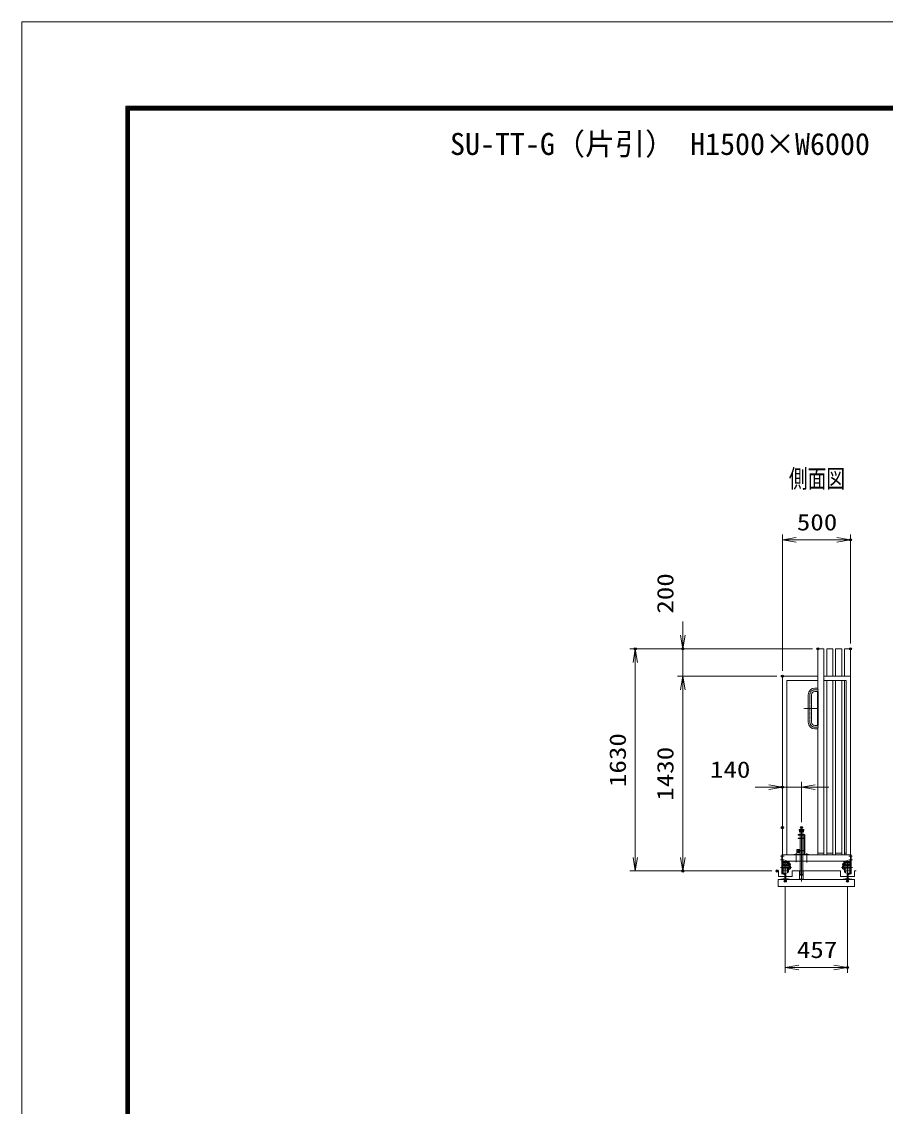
# Model space of a CAD drawing. Units: millimetres at full size. Extents: x -11880 to 11880, y -8400 to 8400.
# Drawn here: x -11880 to -5545, y 441 to 8400 of the extents above; entities that cross this region are included whole.
import ezdxf
from ezdxf.enums import TextEntityAlignment as Align

# ---------------------------------------------------------------- set-up
doc = ezdxf.new("R2010")
doc.units = ezdxf.units.MM
doc.header["$LTSCALE"] = 30
doc.header["$PDMODE"] = 32
doc.header["$PDSIZE"] = 15
for name, pattern in [('USER1', [10.7, 5, -2.5, 0.7, -2.5]), ('USER2', [2.7, 2, -0.7]), ('USER3', [9, 6, -0.75, 1.5, -0.75])]:
    doc.linetypes.add(name, pattern=pattern)
for name, color, linetype, lineweight in [('0-0_D-TTL', 7, 'Continuous', 18), ('0-1_外形線', 7, 'Continuous', 18), ('0-2_01', 4, 'Continuous', 18), ('0-3_軸線', 6, 'USER1', 18), ('0-4_隠れ線', 4, 'USER2', 18), ('0-5_輪郭線1', 14, 'Continuous', 30), ('0-8_寸法線', 3, 'Continuous', 18), ('0-9_0', 7, 'Continuous', 18)]:
    doc.layers.add(name, color=color, linetype=linetype, lineweight=lineweight)
for name, color, linetype in [('0-7_文字', 254, 'Continuous'), ('0-A_DEFPOINTS', 7, 'Continuous'), ('0-C_文字3', 254, 'Continuous')]:
    doc.layers.add(name, color=color, linetype=linetype)
doc.styles.add('ＭＳ ゴシック', font='')
doc.styles.get('ＭＳ ゴシック').set_extended_font_data('MS Gothic')

# ---------------------------------------------------------------- blocks, each defined once
blk = doc.blocks.new('4897456')
at = {"layer": '0-1_外形線'}
for p, q in [((-375, 3000), (-375, -3000)), ((375, 3000), (375, -3000)), ((1125, 4500), (1755, 4500)), ((1125, 3750), (1755, 3750)), ((1755, 4500), (1755, 3750)), ((1125, -3750), (1755, -3750)), ((1125, -4500), (1755, -4500)), ((1755, -3750), (1755, -4500))]:
    blk.add_line(p, q, dxfattribs=at)
for centre, radius, start, end in [((1125, 3000), 1500, 90, 180), ((1125, 3000), 750, 90, 180), ((1125, -3000), 1500, 180, 270), ((1125, -3000), 750, 180, 270)]:
    blk.add_arc(centre, radius, start, end, dxfattribs=at)
at = {"layer": '0-3_軸線', "linetype": 'USER3'}
for p, q in [((0, 3000), (0, -3000)), ((1125, 4125), (1912.5, 4125)), ((-1322.9, 0), (1755, 0)), ((1125, -4125), (1912.5, -4125))]:
    blk.add_line(p, q, dxfattribs=at)
for centre, start, end in [((1125, 3000), 90, 180), ((1125, -3000), 180, 270)]:
    blk.add_arc(centre, 1125, start, end, dxfattribs=at)
at = {"layer": '0-5_輪郭線1'}
blk.add_line((1755, 3750), (1755, -3750), dxfattribs=at)
blk = doc.blocks.new('_OPEN')
at = {"layer": '0-9_0'}
blk.add_line((0, 0), (-30, 0), dxfattribs=at)
blk.add_lwpolyline([(-30, 5), (0, 0), (-30, -5)], dxfattribs=at)

msp = doc.modelspace()

# ---------------------------------------------------------------- linework, layer by layer
at = {"layer": '0-0_D-TTL'}
for points in [[(-11880.5, -8400.08), (11879.5, -8400.08), (11879.5, 8399.92), (-11880.5, 8399.92)], [(-11116.79, 7779.35), (11115.78, 7779.35), (11115.78, -7777.79), (-11116.79, -7777.79)], [(-11109.72, 7772.28), (11108.71, 7772.28), (11108.71, -7770.72), (-11109.72, -7770.72)], [(-11102.65, 7765.21), (11101.64, 7765.21), (11101.64, -7763.65), (-11102.65, -7763.65)], [(-11095.58, 7758.13), (11094.57, 7758.13), (11094.57, -7756.58), (-11095.58, -7756.58)], [(-11088.5, 7751.06), (11087.5, 7751.06), (11087.5, -7749.51), (-11088.5, -7749.51)]]:
    msp.add_lwpolyline(points, close=True, dxfattribs=at)
at = {"layer": '0-1_外形線'}
for p, q in [((-5994.98, 3797.59), (-6039.98, 3797.59)), ((-6039.98, 2285.59), (-6039.98, 3797.59)), ((-5994.98, 2285.59), (-5994.98, 3797.59)), ((-5974.98, 3597.59), (-5974.98, 3797.59)), ((-5929.98, 3797.59), (-5974.98, 3797.59)), ((-5929.98, 3597.59), (-5929.98, 3797.59)), ((-5864.98, 3797.59), (-5909.98, 3797.59)), ((-5909.98, 3597.59), (-5909.98, 3797.59)), ((-5864.98, 3597.59), (-5864.98, 3797.59)), ((-5799.98, 3797.59), (-5844.98, 3797.59)), ((-5844.98, 3597.59), (-5844.98, 3797.59)), ((-5799.98, 2240.59), (-5799.98, 3797.59)), ((-6299.98, 3597.59), (-6039.98, 3597.59)), ((-6299.98, 2285.59), (-6299.98, 3597.59)), ((-5994.98, 3597.59), (-5799.98, 3597.59)), ((-6267.98, 3565.59), (-6267.98, 2285.59)), ((-6039.98, 3565.59), (-6267.98, 3565.59)), ((-5974.98, 2285.59), (-5974.98, 3565.59)), ((-5929.98, 2285.59), (-5929.98, 3565.59)), ((-5909.98, 2285.59), (-5909.98, 3565.59)), ((-5864.98, 2285.59), (-5864.98, 3565.59)), ((-5844.98, 2285.59), (-5844.98, 3565.59)), ((-6139.98, 2431.59), (-6184.98, 2431.59)), ((-6184.98, 2405.59), (-6184.98, 2408.59)), ((-6184.98, 2408.59), (-6138.98, 2408.59)), ((-6184.98, 2405.59), (-6150.48, 2405.59)), ((-6173.98, 2455.59), (-6173.98, 2465.59)), ((-6173.98, 2455.59), (-6145.98, 2455.59)), ((-6169.48, 2435.59), (-6169.48, 2455.59)), ((-6169.48, 2431.59), (-6169.48, 2408.59)), ((-6169.48, 2318.59), (-6169.48, 2405.59)), ((-6150.48, 2455.59), (-6150.48, 2435.59)), ((-6150.48, 2431.59), (-6150.48, 2408.59)), ((-6150.48, 2405.59), (-6150.48, 2318.59)), ((-6150.48, 2405.59), (-6138.98, 2405.59)), ((-6145.98, 2455.59), (-6145.98, 2465.59)), ((-6138.98, 2430.59), (-6138.98, 2289.59)), ((-6134.98, 2430.59), (-6134.98, 2289.59)), ((-6194.48, 2305.59), (-6194.48, 2325.59)), ((-6169.48, 2325.59), (-6194.48, 2325.59)), ((-6184.98, 2318.59), (-6187.48, 2318.59)), ((-6184.98, 2315.59), (-6184.98, 2318.59)), ((-6184.98, 2318.59), (-6138.98, 2318.59)), ((-6184.98, 2315.59), (-6138.98, 2315.59)), ((-6169.48, 2315.59), (-6169.48, 2167.59)), ((-6150.48, 2315.59), (-6150.48, 2167.59)), ((-6304.98, 2285.59), (-5794.98, 2285.59)), ((-6304.98, 2285.59), (-6304.98, 2145.95)), ((-6299.98, 2149.93), (-6299.98, 2285.59)), ((-6299.98, 2235.59), (-6249.98, 2235.59)), ((-6294.98, 2230.59), (-6294.98, 2235.59)), ((-6294.98, 2230.59), (-6254.98, 2230.59)), ((-6294.98, 2203.44), (-6294.98, 2230.59)), ((-6255.98, 2228.59), (-6261.48, 2228.59)), ((-6261.48, 2219.59), (-6261.48, 2228.59)), ((-6255.98, 2207.19), (-6255.98, 2228.59)), ((-6254.98, 2230.59), (-6254.98, 2235.59)), ((-6254.98, 2203.44), (-6254.98, 2230.59)), ((-6249.98, 2175.59), (-6249.98, 2240.59)), ((-6194.48, 2305.59), (-6194.48, 2301.59)), ((-6194.48, 2301.59), (-6169.48, 2301.59)), ((-6039.98, 2297.59), (-5994.98, 2297.59)), ((-5974.98, 2297.59), (-5929.98, 2297.59)), ((-5909.98, 2297.59), (-5864.98, 2297.59)), ((-5849.98, 2175.59), (-5849.98, 2240.59)), ((-5799.98, 2235.59), (-5849.98, 2235.59)), ((-5831.98, 2297.59), (-5844.98, 2297.59)), ((-5844.98, 2230.59), (-5844.98, 2235.59)), ((-5804.98, 2230.59), (-5844.98, 2230.59)), ((-5844.98, 2203.44), (-5844.98, 2230.59)), ((-5843.98, 2228.59), (-5838.48, 2228.59)), ((-5843.98, 2207.19), (-5843.98, 2228.59)), ((-5838.48, 2219.59), (-5838.48, 2228.59)), ((-5804.98, 2230.59), (-5804.98, 2235.59)), ((-5804.98, 2203.44), (-5804.98, 2230.59)), ((-5799.98, 2149.93), (-5799.98, 2285.59)), ((-5794.98, 2285.59), (-5794.98, 2145.95)), ((-6249.98, 2203.59), (-6299.98, 2203.59)), ((-6294.98, 2175.59), (-6299.98, 2175.59)), ((-6288.98, 2207.19), (-6294.98, 2207.19)), ((-6294.98, 2204.19), (-6288.98, 2204.19)), ((-6294.98, 2175.59), (-6294.98, 2193.59)), ((-6261.48, 2219.59), (-6293.98, 2219.59)), ((-6293.98, 2207.19), (-6293.98, 2219.59)), ((-6288.98, 2212.09), (-6293.98, 2212.09)), ((-6293.98, 2167.59), (-6293.98, 2193.59)), ((-6293.98, 2167.59), (-6261.48, 2167.59)), ((-6293.98, 2153.67), (-6293.98, 2161.19)), ((-6293.98, 2153.67), (-6281.33, 2150.75)), ((-6281.48, 2113.7), (-6281.48, 2150.75)), ((-6270.98, 2207.59), (-6279.98, 2207.59)), ((-6275.48, 2150.79), (-6262.48, 2153.79)), ((-6275.48, 2113.7), (-6275.48, 2150.79)), ((-6262.48, 2153.79), (-6262.48, 2161.19)), ((-6261.98, 2212.09), (-6255.98, 2212.09)), ((-6261.98, 2207.19), (-6254.98, 2207.19)), ((-6261.98, 2204.19), (-6254.98, 2204.19)), ((-6261.48, 2158.59), (-6261.48, 2193.59)), ((-6261.48, 2158.59), (-6255.98, 2158.59)), ((-6255.98, 2158.59), (-6255.98, 2193.59)), ((-6254.98, 2175.59), (-6254.98, 2193.59)), ((-6249.98, 2175.59), (-6254.98, 2175.59)), ((-6249.98, 2223.59), (-6243.98, 2223.59)), ((-6243.98, 2198.59), (-6249.98, 2198.59)), ((-6240.98, 2183.59), (-6249.98, 2183.59)), ((-6243.98, 2223.59), (-6243.98, 2198.59)), ((-6240.98, 2203.59), (-6243.98, 2203.59)), ((-6240.98, 2203.59), (-6240.98, 2183.59)), ((-5872.48, 2167.59), (-6227.48, 2167.59)), ((-5858.98, 2203.59), (-5858.98, 2183.59)), ((-5858.98, 2203.59), (-5855.98, 2203.59)), ((-5858.98, 2183.59), (-5849.98, 2183.59)), ((-5855.98, 2223.59), (-5855.98, 2198.59)), ((-5849.98, 2223.59), (-5855.98, 2223.59)), ((-5855.98, 2198.59), (-5849.98, 2198.59)), ((-5849.98, 2203.59), (-5799.98, 2203.59)), ((-5849.98, 2175.59), (-5844.98, 2175.59)), ((-5837.98, 2207.19), (-5844.98, 2207.19)), ((-5837.98, 2204.19), (-5844.98, 2204.19)), ((-5844.98, 2175.59), (-5844.98, 2193.59)), ((-5837.98, 2212.09), (-5843.98, 2212.09)), ((-5843.98, 2158.59), (-5843.98, 2193.59)), ((-5838.48, 2158.59), (-5843.98, 2158.59)), ((-5838.48, 2219.59), (-5805.98, 2219.59)), ((-5838.48, 2158.59), (-5838.48, 2193.59)), ((-5805.98, 2167.59), (-5838.48, 2167.59)), ((-5837.48, 2153.79), (-5837.48, 2161.19)), ((-5824.48, 2150.79), (-5837.48, 2153.79)), ((-5828.98, 2207.59), (-5819.98, 2207.59)), ((-5824.48, 2113.7), (-5824.48, 2150.79)), ((-5805.98, 2153.67), (-5818.63, 2150.75)), ((-5818.48, 2113.7), (-5818.48, 2150.75)), ((-5810.98, 2212.09), (-5805.98, 2212.09)), ((-5810.98, 2207.19), (-5804.98, 2207.19)), ((-5804.98, 2204.19), (-5810.98, 2204.19)), ((-5805.98, 2207.19), (-5805.98, 2219.59)), ((-5805.98, 2167.59), (-5805.98, 2193.59)), ((-5805.98, 2153.67), (-5805.98, 2161.19)), ((-5804.98, 2175.59), (-5804.98, 2193.59)), ((-5804.98, 2175.59), (-5799.98, 2175.59)), ((-5769.98, 2104.09), (-6329.98, 2104.09)), ((-6329.98, 2054.09), (-6329.98, 2104.09)), ((-6310.48, 2107.01), (-6281.48, 2113.7)), ((-6310.48, 2104.09), (-6310.48, 2107.01)), ((-6304.98, 2145.95), (-6286.49, 2141.68)), ((-6275.48, 2113.7), (-6246.48, 2107.01)), ((-6246.48, 2107.01), (-6246.48, 2104.09)), ((-5824.48, 2113.7), (-5853.48, 2107.01)), ((-5853.48, 2107.01), (-5853.48, 2104.09)), ((-5789.48, 2107.01), (-5818.48, 2113.7)), ((-5794.98, 2145.95), (-5813.47, 2141.68)), ((-5789.48, 2104.09), (-5789.48, 2107.01)), ((-5769.98, 2054.09), (-5769.98, 2104.09)), ((-6329.98, 2054.09), (-5769.98, 2054.09))]:
    msp.add_line(p, q, dxfattribs=at)
for points in [[(-5994.98, 3565.59), (-5831.98, 3565.59), (-5831.98, 2285.59)], [(-6184.98, 2431.59), (-6184.98, 2435.59), (-6139.98, 2435.59)], [(-6169.48, 2308.59), (-6187.48, 2308.59), (-6187.48, 2318.59)], [(-6299.98, 2285.59), (-6299.98, 2240.59), (-5799.98, 2240.59), (-5799.98, 2285.59)], [(-6104.98, 2285.59), (-6104.98, 2289.59), (-6214.98, 2289.59), (-6214.98, 2285.59)], [(-6328.98, 2167.59), (-6328.98, 2127.59), (-6281.48, 2127.59)], [(-6299.98, 2149.93), (-6285.36, 2146.55), (-6286.49, 2141.68)], [(-6288.98, 2203.44), (-6288.98, 2212.09), (-6279.98, 2212.09), (-6279.98, 2203.44)], [(-6275.48, 2127.59), (-6227.48, 2127.59), (-6227.48, 2167.59)], [(-6270.98, 2203.44), (-6270.98, 2212.09), (-6261.98, 2212.09), (-6261.98, 2203.44)], [(-5872.48, 2167.59), (-5872.48, 2127.59), (-5824.48, 2127.59)], [(-5828.98, 2203.44), (-5828.98, 2212.09), (-5837.98, 2212.09), (-5837.98, 2203.44)], [(-5810.98, 2203.44), (-5810.98, 2212.09), (-5819.98, 2212.09), (-5819.98, 2203.44)], [(-5818.48, 2127.59), (-5770.98, 2127.59), (-5770.98, 2167.59)], [(-5799.98, 2149.93), (-5814.6, 2146.55), (-5813.47, 2141.68)]]:
    msp.add_lwpolyline(points, dxfattribs=at)
msp.add_lwpolyline([(-6177.48, 2472.59), (-6177.48, 2465.59), (-6142.48, 2465.59), (-6142.48, 2472.59)], close=True, dxfattribs=at)
for centre, radius, start, end in [((-6139.98, 2430.59), 5, 0, 90), ((-6139.98, 2430.59), 1, 0, 90), ((-6287.58, 2161.19), 6.4, 90, 180), ((-6268.88, 2161.19), 6.4, 0, 90), ((-5831.08, 2161.19), 6.4, 90, 180), ((-5812.38, 2161.19), 6.4, 0, 90)]:
    msp.add_arc(centre, radius, start, end, dxfattribs=at)
at = {"layer": '0-2_01', "color": 7}
for p, q in [((-6328.98, 2167.59), (-6337.96, 2167.59)), ((-5759.53, 2167.59), (-5770.98, 2167.59))]:
    msp.add_line(p, q, dxfattribs=at)
at = {"layer": '0-2_01'}
for p, q in [((-6286.72, 2209.89), (-6288.98, 2209.89)), ((-6286.72, 2205.89), (-6288.98, 2205.89)), ((-6282.24, 2209.89), (-6279.98, 2209.89)), ((-6279.98, 2205.89), (-6282.24, 2205.89)), ((-6268.72, 2209.89), (-6270.98, 2209.89)), ((-6268.72, 2205.89), (-6270.98, 2205.89)), ((-6261.98, 2209.89), (-6264.24, 2209.89)), ((-6261.98, 2205.89), (-6264.24, 2205.89)), ((-5837.98, 2209.89), (-5835.72, 2209.89)), ((-5837.98, 2205.89), (-5835.72, 2205.89)), ((-5831.24, 2209.89), (-5828.98, 2209.89)), ((-5831.24, 2205.89), (-5828.98, 2205.89)), ((-5817.72, 2209.89), (-5819.98, 2209.89)), ((-5819.98, 2205.89), (-5817.72, 2205.89)), ((-5813.24, 2209.89), (-5810.98, 2209.89)), ((-5813.24, 2205.89), (-5810.98, 2205.89))]:
    msp.add_line(p, q, dxfattribs=at)
for centre in [(-6284.48, 2207.89), (-6266.48, 2207.89), (-5833.48, 2207.89), (-5815.48, 2207.89)]:
    msp.add_circle(centre, 3, dxfattribs=at)
at = {"layer": '0-3_軸線', "linetype": 'Continuous'}
for p, q in [((-6159.98, 2485.67), (-6159.98, 2197.5)), ((-6199.98, 2298.09), (-6199.98, 2231.18)), ((-6119.98, 2299.01), (-6119.98, 2229.35)), ((-6159.98, 2197.5), (-6159.98, 2091.41))]:
    msp.add_line(p, q, dxfattribs=at)
at = {"layer": '0-3_軸線'}
for p, q in [((-6314.1, 2250.59), (-6286.7, 2250.59)), ((-6312.62, 2275.59), (-6287.44, 2275.59)), ((-6278.48, 2092.81), (-6278.48, 2240.59)), ((-6274.98, 2228.64), (-6274.98, 2247.64)), ((-5824.98, 2228.64), (-5824.98, 2247.64)), ((-5821.48, 2092.81), (-5821.48, 2240.59)), ((-5785.86, 2250.59), (-5813.26, 2250.59)), ((-5787.34, 2275.59), (-5812.52, 2275.59)), ((-6314.23, 2193.59), (-6232.88, 2193.59)), ((-6257.7, 2213.59), (-6237.71, 2213.59)), ((-5785.73, 2193.59), (-5867.08, 2193.59)), ((-5842.26, 2213.59), (-5862.25, 2213.59))]:
    msp.add_line(p, q, dxfattribs=at)
at = {"layer": '0-4_隠れ線', "linetype": 'Continuous'}
for p, q in [((-6169.48, 2455.59), (-6169.48, 2460.59)), ((-6150.48, 2460.59), (-6150.48, 2455.59)), ((-6173.58, 2167.59), (-6173.58, 2107.59)), ((-6169.48, 2167.59), (-6169.48, 2152.59)), ((-6166.43, 2139.54), (-6169.48, 2152.59)), ((-6153.53, 2139.54), (-6150.48, 2152.59)), ((-6150.48, 2152.59), (-6150.48, 2167.59)), ((-6146.38, 2107.59), (-6146.38, 2167.59)), ((-6173.58, 2107.59), (-6146.38, 2107.59)), ((-6166.43, 2139.54), (-6163.98, 2137.59)), ((-6163.98, 2137.59), (-6155.98, 2137.59)), ((-6155.98, 2137.59), (-6153.53, 2139.54))]:
    msp.add_line(p, q, dxfattribs=at)
at = {"layer": '0-4_隠れ線'}
for p, q in [((-6249.98, 2183.59), (-6299.98, 2183.59)), ((-5849.98, 2183.59), (-5799.98, 2183.59))]:
    msp.add_line(p, q, dxfattribs=at)
at = {"layer": '0-4_隠れ線', "linetype": 'Continuous'}
msp.add_lwpolyline([(-6150.48, 2460.59), (-6159.98, 2465.59), (-6169.48, 2460.59)], dxfattribs=at)
at = {"layer": '0-8_寸法線'}
for p, q in [((-6299.98, 3637.59), (-6299.98, 4637.59)), ((-5799.98, 3837.59), (-5799.98, 4637.59)), ((-6299.98, 4597.59), (-5799.98, 4597.59)), ((-7029.73, 3897.59), (-7029.73, 3997.59)), ((-6079.98, 3797.59), (-7418.73, 3797.59)), ((-7378.73, 2167.59), (-7378.73, 3797.59)), ((-6079.98, 3797.59), (-7069.73, 3797.59)), ((-7029.73, 3597.59), (-7029.73, 3797.59)), ((-6339.98, 3597.59), (-7069.73, 3597.59)), ((-6339.98, 3597.59), (-7069.73, 3597.59)), ((-7029.73, 3597.59), (-7029.73, 2167.59)), ((-7029.73, 3497.59), (-7029.73, 3397.59)), ((-6299.98, 2525.67), (-6299.98, 2822.16)), ((-6159.98, 2525.67), (-6159.98, 2822.16)), ((-6399.98, 2782.16), (-6499.98, 2782.16)), ((-6159.98, 2782.16), (-6299.98, 2782.16)), ((-6059.98, 2782.16), (-5959.98, 2782.16)), ((-6377.96, 2167.59), (-7418.73, 2167.59)), ((-6377.96, 2167.59), (-7069.73, 2167.59)), ((-6278.48, 2052.81), (-6278.48, 1419.76)), ((-5821.48, 2052.81), (-5821.48, 1419.76)), ((-6278.48, 1459.76), (-5821.48, 1459.76))]:
    msp.add_line(p, q, dxfattribs=at)
at = {"layer": '0-A_DEFPOINTS'}
for p in [(-5799.98, 4597.59), (-7378.73, 3797.59), (-7029.73, 3797.59), (-6039.98, 3797.59), (-5799.98, 3797.59), (-6299.98, 3597.59), (-6299.98, 3597.59), (-6299.98, 2782.16), (-6299.98, 2485.67), (-6159.98, 2485.67), (-7029.73, 2167.59), (-6337.96, 2167.59), (-6278.48, 2092.81), (-5821.48, 2092.81), (-5821.48, 1459.76)]:
    msp.add_point(p, dxfattribs=at)

# ---------------------------------------------------------------- block references
at = {"layer": '0-1_外形線', "xscale": 0.03333333, "yscale": 0.03333333}
msp.add_blockref('4897456', (-6098.48, 3360.09), dxfattribs=at)
at = {"layer": '0-8_寸法線', "xscale": 3.333333, "yscale": 3.333333}
for p, rotation in [((-6299.98, 4597.59), 180), ((-7029.73, 3797.59), 270), ((-7378.73, 3797.59), 90), ((-7029.73, 3597.59), 90), ((-7029.73, 3597.59), 90), ((-6159.98, 2782.16), 180), ((-7378.73, 2167.59), 270), ((-7029.73, 2167.59), 270), ((-6278.48, 1459.76), 180)]:
    msp.add_blockref('_OPEN', p, dxfattribs=dict(at, rotation=rotation))
for p in [(-5799.98, 4597.59), (-6299.98, 2782.16), (-5821.48, 1459.76)]:
    msp.add_blockref('_OPEN', p, dxfattribs=at)

# ---------------------------------------------------------------- texts
at = {"layer": '0-7_文字', "style": 'ＭＳ ゴシック', "width": 0.75}
msp.add_text('側面図', height=134.6, dxfattribs=at).set_placement((-6252.12, 4938.94), align=Align.BOTTOM_LEFT)
at = {"layer": '0-8_寸法線', "color": 254, "style": 'ＭＳ ゴシック', "width": 1.2}
for s, p in [('500', (-6193.98, 4630.28)), ('140', (-6831.46, 2814.85)), ('457', (-6193.98, 1492.45))]:
    msp.add_text(s, height=121.2, dxfattribs=at).set_placement(p, align=Align.BOTTOM_LEFT)
for s, p in [('200', (-7062.42, 4055.93)), ('1630', (-7411.42, 2783.39)), ('1430', (-7062.42, 2683.39))]:
    msp.add_text(s, height=121.2, rotation=90, dxfattribs=at).set_placement(p, align=Align.BOTTOM_LEFT)
at = {"layer": '0-C_文字3', "style": 'ＭＳ ゴシック'}
msp.add_text('SU-TT-G（片引） H1500×W6000', height=161.6, dxfattribs=at).set_placement((-8738.03, 7373.4), align=Align.BOTTOM_LEFT)

doc.saveas('drawing.dxf')
